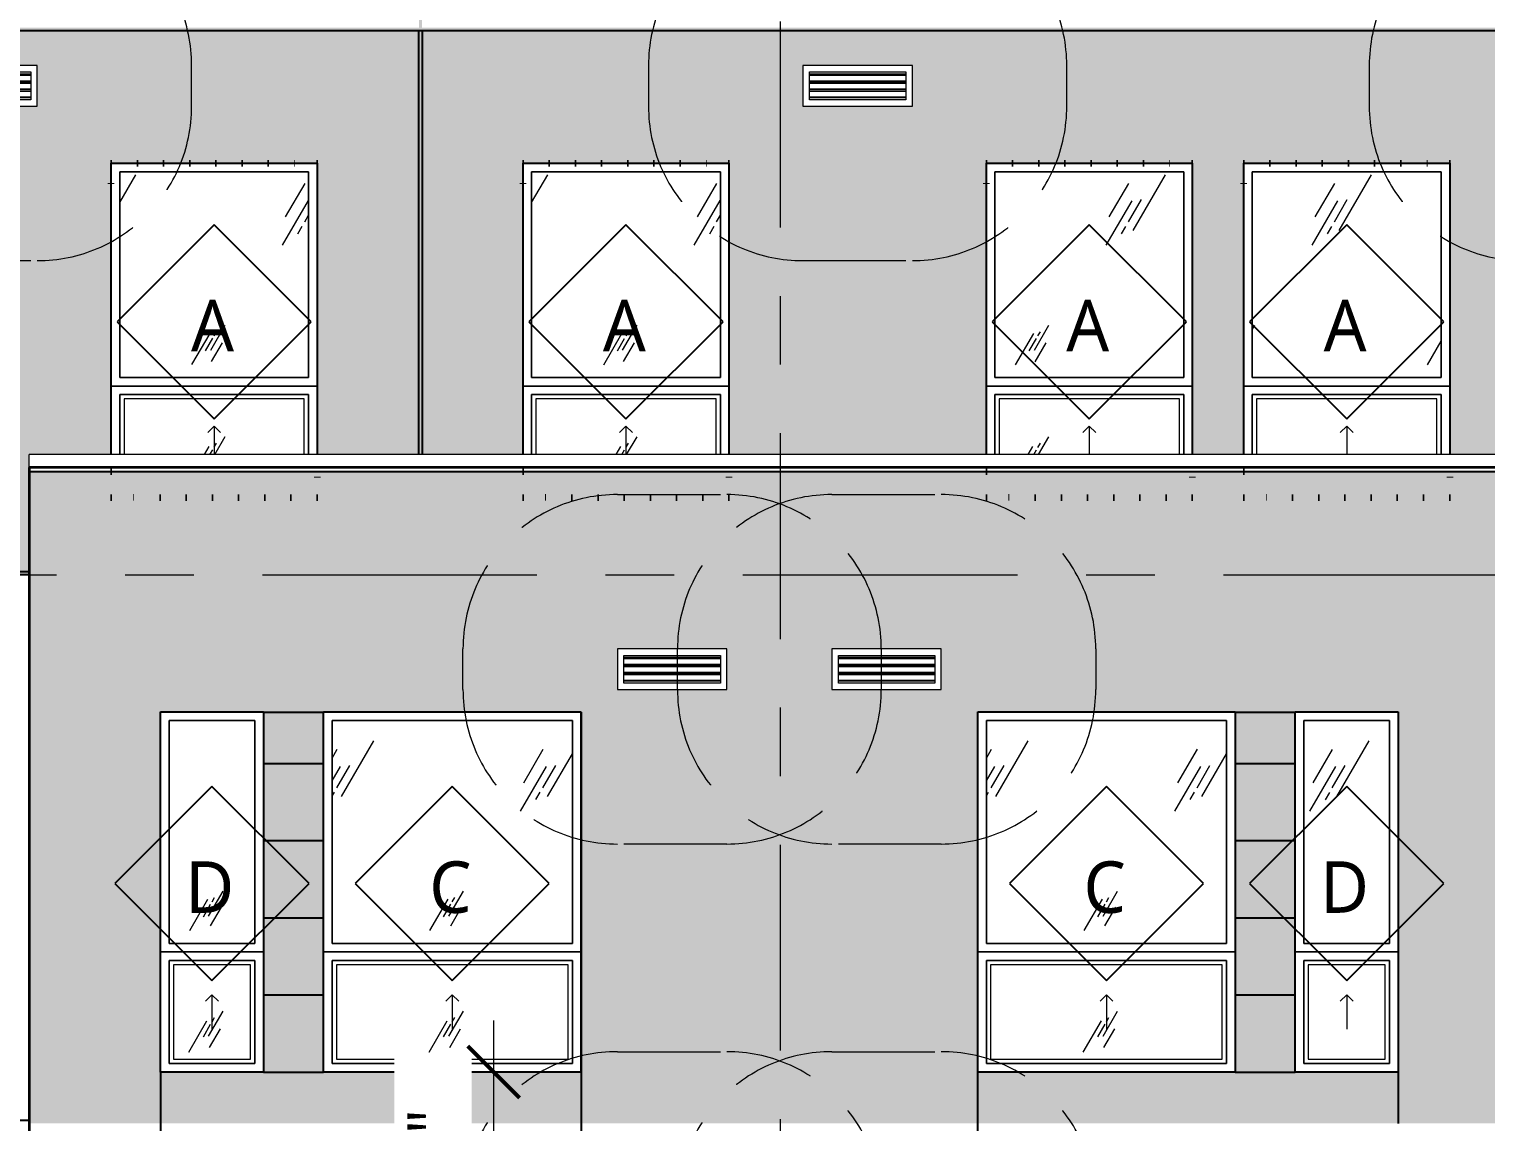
# Model space of a CAD drawing. Header units: inches. Extents: x 6 to 15224, y -733 to 6300.
# Drawn here: x 2384 to 2723.6, y 5221.4 to 5476.3 of the extents above; entities that cross this region are included whole.
import ezdxf

# ---------------------------------------------------------------- set-up
doc = ezdxf.new("R2010")
doc.units = ezdxf.units.IN
doc.header["$MEASUREMENT"] = 0
for name, pattern in [('Center 1_2_', [112, 64, -16, 16, -16]), ('Center 3_8_', [96, 48, -16, 16, -16]), ('Dots Space 1_16_', [6, 0, -6]), ('Hidden 3_16_', [36, 24, -12])]:
    doc.linetypes.add(name, pattern=pattern)
for name, color, linetype, lineweight in [('A-ANNO-DIMS', 211, 'Continuous', 13), ('A-ANNO-DIMS-128', 211, 'Continuous', 13), ('A-DETL', 90, 'Continuous', 13), ('A-FLOR-LEVL', 51, 'Continuous', 13), ('A-GENM', 13, 'Continuous', 18), ('A-GLAZ', 151, 'Continuous', 25), ('A-GLAZ-IDEN', 152, 'Continuous', 25), ('A-GLAZ-SILL', 1, 'Continuous', 18), ('A-WALL', 113, 'Continuous', 25), ('A-WALL-PATT', 111, 'Continuous', 25), ('M-EQPM', 50, 'Continuous', 18), ('M-EQPM-HDLN', 50, 'Hidden 3_16_', 13), ('S-GRID', 1, 'Continuous', 13)]:
    doc.layers.add(name, color=color, linetype=linetype, lineweight=lineweight)
doc.styles.add('Open Sans_5', font='OpenSans-Regular.ttf', dxfattribs={"height": 12})
doc.styles.add('Open Sans_8', font='OpenSans-Regular.ttf', dxfattribs={"width": 0.88, "height": 12})
doc.dimstyles.new('Linear_-_3_32__CL_1', dxfattribs={"dimscale": 12, "dimtxt": 12.89496, "dimasz": 1, "dimexe": 1, "dimexo": 0.666667, "dimgap": 0.333333, "dimtad": 1, "dimdec": 8, "dimrnd": 0.003906, "dimzin": 3, "dimdsep": 46, "dimlunit": 4, "dimtxsty": 'Open Sans_8', "dimblk1": 'OBLIQUE', "dimblk2": 'OBLIQUE', "dimsah": 1, "dimcen": 0.09, "dimdle": 1, "dimadec": 3, "dimazin": 2, "dimtfac": 1, "dimtdec": 4, "dimtix": 1, "dimtmove": 0, "dimatfit": 3, "dimfxl": 1, "dimtvp": 1, "dimtfill": 1, "dimfrac": 2, "dimtolj": 1, "dimtzin": 0, "dimarcsym": 2})
pattern_1 = [(0, (3669.6447, 0), (5.12, 1.28), [0.16896, -3.671, 0.16896, -3.671, -20.48]), (0, (3669.6447, 0), (5.12, 1.28), [-7.68, 0.16896, -7.511, 0.16896, -3.671, -8.96]), (0, (3669.6447, 0), (5.12, 1.28), [-19.2, 0.16896, -2.391, 0.16896, -6.231]), (120, (3671.5647, 0.64), (-3.66851252, 3.79405007), [0.16896, -3.671, 0.16896, -3.671, -20.48]), (120, (3671.5647, 0.64), (-3.66851252, 3.79405007), [-7.68, 0.16896, -7.511, 0.16896, -3.671, -8.96]), (120, (3671.5647, 0.64), (-3.66851252, 3.79405007), [-19.2, 0.16896, -2.391, 0.16896, -6.231]), (240, (3672.2047, 3.2), (-1.45148748, -5.07405007), [0.16896, -3.671, 0.16896, -3.671, -20.48]), (240, (3672.2047, 3.2), (-1.45148748, -5.07405007), [-7.68, 0.16896, -7.511, 0.16896, -3.671, -8.96]), (240, (3672.2047, 3.2), (-1.45148748, -5.07405007), [-19.2, 0.16896, -2.391, 0.16896, -6.231])]

# ---------------------------------------------------------------- blocks, each defined once
blk = doc.blocks.new('1-2 WD Adaptive - 4-0_x6_-6_-V2-WEST ELEVATION')
at = {"layer": 'A-GLAZ', "lineweight": 13}
h = blk.add_hatch(dxfattribs=at)
h.set_pattern_fill('FP_27', color=256, style=0, pattern_type=2)
h.set_pattern_definition([(59.808, (-2836.503, 5432.806), (144.0017, 239.99866), [9, -754.581]), (59.808, (-2837.237, 5426.193), (144.0017, 239.99866), [12, -751.581]), (59.808, (-2832.052, 5431.623), (144.0017, 239.99866), [6, -757.581]), (59.808, (-2833.641, 5428.844), (144.0017, 239.99866), [2, -761.581]), (59.808, (-2830.946, 5429.598), (144.0017, 239.99866), [15, -748.581]), (59.808, (-2805.528, 5399.404), (144.0017, 239.99866), [5.063, -758.519]), (59.808, (-2805.969, 5401.668), (144.0017, 239.99866), [6.75, -756.831]), (59.808, (-2807.178, 5401.525), (144.0017, 239.99866), [3.375, -760.206]), (59.808, (-2805.147, 5405.029), (144.0017, 239.99866), [1.125, -762.456]), (59.808, (-2810.361, 5398.297), (144.0017, 239.99866), [8.437, -755.144])])
h.paths.add_polyline_path([(-2866, 5395), (-2822, 5395), (-2822, 5443), (-2866, 5443), (-2866, 5404.19)])
at = {"layer": 'A-GLAZ-SILL', "lineweight": 13}
h = blk.add_hatch(dxfattribs=at)
h.set_pattern_fill('FP_26', color=256, style=0, pattern_type=2)
h.set_pattern_definition([(59.808, (-2836.503, 5406.806), (144.0017, 239.99866), [9, -754.581]), (59.808, (-2837.237, 5400.193), (144.0017, 239.99866), [12, -751.581]), (59.808, (-2832.052, 5405.623), (144.0017, 239.99866), [6, -757.581]), (59.808, (-2833.641, 5402.844), (144.0017, 239.99866), [2, -761.581]), (59.808, (-2830.946, 5403.598), (144.0017, 239.99866), [15, -748.581]), (59.808, (-2805.528, 5373.404), (144.0017, 239.99866), [5.063, -758.519]), (59.808, (-2805.969, 5375.668), (144.0017, 239.99866), [6.75, -756.831]), (59.808, (-2807.178, 5375.525), (144.0017, 239.99866), [3.375, -760.206]), (59.808, (-2805.147, 5379.029), (144.0017, 239.99866), [1.125, -762.456]), (59.808, (-2810.361, 5372.297), (144.0017, 239.99866), [8.438, -755.144])])
h.paths.add_polyline_path([(-2852, 5377), (-2823, 5377), (-2823, 5390), (-2865, 5390), (-2865, 5377), (-2857.63, 5377)])
at = {"layer": 'A-GLAZ', "lineweight": 13}
for p, q in [((-2868, 5445), (-2820, 5445)), ((-2868, 5377), (-2868, 5445)), ((-2820, 5445), (-2820, 5377)), ((-2822, 5443), (-2866, 5443)), ((-2866, 5443), (-2866, 5395)), ((-2822, 5395), (-2822, 5443)), ((-2868, 5393), (-2820, 5393)), ((-2820, 5393), (-2868, 5393)), ((-2866, 5395), (-2822, 5395)), ((-2822, 5391), (-2866, 5391)), ((-2866, 5391), (-2866, 5377)), ((-2822, 5377), (-2822, 5391))]:
    blk.add_line(p, q, dxfattribs=at)
at = {"layer": 'A-GLAZ', "linetype": 'Hidden 3_16_', "lineweight": 13}
for q in [(-2845.5, 5382.17), (-2842.5, 5382.17), (-2844, 5377)]:
    blk.add_line((-2844, 5383.67), q, dxfattribs=at)
at = {"layer": 'A-GLAZ-SILL'}
for p, q in [((-2866, 5443), (-2822, 5443)), ((-2866, 5395), (-2866, 5443)), ((-2822, 5443), (-2866, 5443)), ((-2866, 5443), (-2866, 5395)), ((-2822, 5443), (-2822, 5395)), ((-2822, 5395), (-2822, 5443)), ((-2822, 5395), (-2866, 5395)), ((-2866, 5395), (-2822, 5395)), ((-2866, 5391), (-2822, 5391)), ((-2866, 5377), (-2866, 5391)), ((-2822, 5391), (-2866, 5391)), ((-2866, 5391), (-2866, 5377)), ((-2823, 5390), (-2865, 5390)), ((-2865, 5390), (-2865, 5377)), ((-2823, 5377), (-2823, 5390)), ((-2822, 5391), (-2822, 5377)), ((-2822, 5377), (-2822, 5391))]:
    blk.add_line(p, q, dxfattribs=at)
blk = doc.blocks.new('1-2 WD Adaptive - 2_-0_x7_-0_-19880502-WEST ELEVATION')
at = {"layer": 'A-GLAZ', "lineweight": 13}
h = blk.add_hatch(dxfattribs=at)
h.set_pattern_fill('FP_29', color=256, style=0, pattern_type=2)
h.set_pattern_definition([(59.808, (-2837.003, 5300.806), (144.0017, 239.99866), [9, -754.581]), (59.808, (-2837.737, 5294.193), (144.0017, 239.99866), [12, -751.581]), (59.808, (-2832.552, 5299.623), (144.0017, 239.99866), [6, -757.581]), (59.808, (-2834.141, 5296.844), (144.0017, 239.99866), [2, -761.581]), (59.808, (-2831.446, 5297.598), (144.0017, 239.99866), [15, -748.581]), (59.808, (-2806.028, 5267.404), (144.0017, 239.99866), [5.062, -758.519]), (59.808, (-2806.469, 5269.668), (144.0017, 239.99866), [6.75, -756.831]), (59.808, (-2807.678, 5269.525), (144.0017, 239.99866), [3.375, -760.206]), (59.808, (-2805.647, 5273.029), (144.0017, 239.99866), [1.125, -762.456]), (59.808, (-2810.861, 5266.297), (144.0017, 239.99866), [8.437, -755.144])])
h.paths.add_polyline_path([(-2838.44, 5263), (-2834.5, 5263), (-2834.5, 5315), (-2854.5, 5315), (-2854.5, 5263)])
at = {"layer": 'A-GLAZ-SILL', "lineweight": 13}
h = blk.add_hatch(dxfattribs=at)
h.set_pattern_fill('FP_28', color=256, style=0, pattern_type=2)
h.set_pattern_definition([(59.808, (-2837.003, 5272.806), (144.0017, 239.99866), [9, -754.581]), (59.808, (-2837.737, 5266.193), (144.0017, 239.99866), [12, -751.581]), (59.808, (-2832.552, 5271.623), (144.0017, 239.99866), [6, -757.581]), (59.808, (-2834.141, 5268.844), (144.0017, 239.99866), [2, -761.581]), (59.808, (-2831.446, 5269.598), (144.0017, 239.99866), [15, -748.581]), (59.808, (-2806.028, 5239.404), (144.0017, 239.99866), [5.063, -758.519]), (59.808, (-2806.469, 5241.668), (144.0017, 239.99866), [6.75, -756.831]), (59.808, (-2807.678, 5241.525), (144.0017, 239.99866), [3.375, -760.206]), (59.808, (-2805.647, 5245.029), (144.0017, 239.99866), [1.125, -762.456]), (59.808, (-2810.861, 5238.297), (144.0017, 239.99866), [8.438, -755.144])])
h.paths.add_polyline_path([(-2835.5, 5236), (-2835.5, 5258), (-2853.5, 5258), (-2853.5, 5236)])
at = {"layer": 'A-GLAZ', "lineweight": 13}
for p, q in [((-2856.5, 5317), (-2832.5, 5317)), ((-2856.5, 5233), (-2856.5, 5317)), ((-2834.5, 5315), (-2854.5, 5315)), ((-2854.5, 5315), (-2854.5, 5263)), ((-2834.5, 5263), (-2834.5, 5315)), ((-2832.5, 5317), (-2832.5, 5233)), ((-2856.5, 5261), (-2832.5, 5261)), ((-2832.5, 5261), (-2856.5, 5261)), ((-2854.5, 5263), (-2834.5, 5263)), ((-2834.5, 5259), (-2854.5, 5259)), ((-2854.5, 5259), (-2854.5, 5235)), ((-2834.5, 5235), (-2834.5, 5259)), ((-2832.5, 5233), (-2856.5, 5233)), ((-2854.5, 5235), (-2834.5, 5235))]:
    blk.add_line(p, q, dxfattribs=at)
at = {"layer": 'A-GLAZ', "linetype": 'Hidden 3_16_', "lineweight": 13}
for q in [(-2846, 5249.5), (-2843, 5249.5), (-2844.5, 5243)]:
    blk.add_line((-2844.5, 5251), q, dxfattribs=at)
at = {"layer": 'A-GLAZ-SILL'}
for p, q in [((-2854.5, 5315), (-2834.5, 5315)), ((-2854.5, 5263), (-2854.5, 5315)), ((-2834.5, 5315), (-2854.5, 5315)), ((-2854.5, 5315), (-2854.5, 5263)), ((-2834.5, 5315), (-2834.5, 5263)), ((-2834.5, 5263), (-2834.5, 5315)), ((-2834.5, 5263), (-2854.5, 5263)), ((-2854.5, 5263), (-2834.5, 5263)), ((-2854.5, 5259), (-2834.5, 5259)), ((-2854.5, 5235), (-2854.5, 5259)), ((-2834.5, 5259), (-2854.5, 5259)), ((-2854.5, 5259), (-2854.5, 5235)), ((-2835.5, 5258), (-2853.5, 5258)), ((-2853.5, 5258), (-2853.5, 5236)), ((-2835.5, 5236), (-2835.5, 5258)), ((-2834.5, 5259), (-2834.5, 5235)), ((-2834.5, 5235), (-2834.5, 5259)), ((-2834.5, 5235), (-2854.5, 5235)), ((-2854.5, 5235), (-2834.5, 5235)), ((-2853.5, 5236), (-2835.5, 5236))]:
    blk.add_line(p, q, dxfattribs=at)
blk = doc.blocks.new('1-2 WD Adaptive - 5_-0_x7_-0_-V3-WEST ELEVATION')
at = {"layer": 'A-GLAZ', "lineweight": 13}
h = blk.add_hatch(dxfattribs=at)
h.set_pattern_fill('FP_33', color=256, style=0, pattern_type=2)
h.set_pattern_definition([(59.808, (-2628.503, 5300.806), (144.0017, 239.99866), [9, -754.581]), (59.808, (-2629.237, 5294.193), (144.0017, 239.99866), [12, -751.581]), (59.808, (-2624.052, 5299.623), (144.0017, 239.99866), [6, -757.581]), (59.808, (-2625.641, 5296.844), (144.0017, 239.99866), [2, -761.581]), (59.808, (-2622.946, 5297.598), (144.0017, 239.99866), [15, -748.581]), (59.808, (-2597.528, 5267.404), (144.0017, 239.99866), [5.062, -758.519]), (59.808, (-2597.969, 5269.668), (144.0017, 239.99866), [6.75, -756.831]), (59.808, (-2599.178, 5269.525), (144.0017, 239.99866), [3.375, -760.206]), (59.808, (-2597.147, 5273.029), (144.0017, 239.99866), [1.125, -762.456]), (59.808, (-2602.361, 5266.297), (144.0017, 239.99866), [8.437, -755.144])])
h.paths.add_polyline_path([(-2664, 5263), (-2608, 5263), (-2608, 5315), (-2664, 5315), (-2664, 5266.34)])
at = {"layer": 'A-GLAZ-SILL', "lineweight": 13}
h = blk.add_hatch(dxfattribs=at)
h.set_pattern_fill('FP_32', color=256, style=0, pattern_type=2)
h.set_pattern_definition([(59.808, (-2628.503, 5272.806), (144.0017, 239.99866), [9, -754.581]), (59.808, (-2629.237, 5266.193), (144.0017, 239.99866), [12, -751.581]), (59.808, (-2624.052, 5271.623), (144.0017, 239.99866), [6, -757.581]), (59.808, (-2625.641, 5268.844), (144.0017, 239.99866), [2, -761.581]), (59.808, (-2622.946, 5269.598), (144.0017, 239.99866), [15, -748.581]), (59.808, (-2597.528, 5239.404), (144.0017, 239.99866), [5.063, -758.519]), (59.808, (-2597.969, 5241.668), (144.0017, 239.99866), [6.75, -756.831]), (59.808, (-2599.178, 5241.525), (144.0017, 239.99866), [3.375, -760.206]), (59.808, (-2597.147, 5245.029), (144.0017, 239.99866), [1.125, -762.456]), (59.808, (-2602.361, 5238.297), (144.0017, 239.99866), [8.438, -755.144])])
h.paths.add_polyline_path([(-2641, 5236), (-2609, 5236), (-2609, 5258), (-2663, 5258), (-2663, 5236), (-2656.71, 5236)])
at = {"layer": 'A-GLAZ', "lineweight": 13}
for p, q in [((-2666, 5317), (-2606, 5317)), ((-2666, 5233), (-2666, 5317)), ((-2608, 5315), (-2664, 5315)), ((-2664, 5315), (-2664, 5263)), ((-2608, 5263), (-2608, 5315)), ((-2606, 5317), (-2606, 5233)), ((-2666, 5261), (-2606, 5261)), ((-2606, 5261), (-2666, 5261)), ((-2664, 5263), (-2608, 5263)), ((-2608, 5259), (-2664, 5259)), ((-2664, 5259), (-2664, 5235)), ((-2608, 5235), (-2608, 5259)), ((-2606, 5233), (-2666, 5233)), ((-2664, 5235), (-2608, 5235))]:
    blk.add_line(p, q, dxfattribs=at)
at = {"layer": 'A-GLAZ', "linetype": 'Hidden 3_16_', "lineweight": 13}
for q in [(-2637.5, 5249.5), (-2634.5, 5249.5), (-2636, 5243)]:
    blk.add_line((-2636, 5251), q, dxfattribs=at)
at = {"layer": 'A-GLAZ-SILL'}
for p, q in [((-2664, 5315), (-2608, 5315)), ((-2664, 5263), (-2664, 5315)), ((-2608, 5315), (-2664, 5315)), ((-2664, 5315), (-2664, 5263)), ((-2608, 5315), (-2608, 5263)), ((-2608, 5263), (-2608, 5315)), ((-2608, 5263), (-2664, 5263)), ((-2664, 5263), (-2608, 5263)), ((-2664, 5259), (-2608, 5259)), ((-2664, 5235), (-2664, 5259)), ((-2608, 5259), (-2664, 5259)), ((-2664, 5259), (-2664, 5235)), ((-2609, 5258), (-2663, 5258)), ((-2663, 5258), (-2663, 5236)), ((-2609, 5236), (-2609, 5258)), ((-2608, 5259), (-2608, 5235)), ((-2608, 5235), (-2608, 5259)), ((-2608, 5235), (-2664, 5235)), ((-2664, 5235), (-2608, 5235)), ((-2663, 5236), (-2609, 5236))]:
    blk.add_line(p, q, dxfattribs=at)
blk = doc.blocks.new('1-2 WD Adaptive - 5_-0_x7_-0_-V46-WEST ELEVATION')
at = {"layer": 'A-GLAZ', "lineweight": 13}
h = blk.add_hatch(dxfattribs=at)
h.set_pattern_fill('FP_119', color=256, style=0, pattern_type=2)
h.set_pattern_definition([(59.808, (-2781.003, 5300.806), (144.0017, 239.99866), [9, -754.581]), (59.808, (-2781.737, 5294.193), (144.0017, 239.99866), [12, -751.581]), (59.808, (-2776.552, 5299.623), (144.0017, 239.99866), [6, -757.581]), (59.808, (-2778.141, 5296.844), (144.0017, 239.99866), [2, -761.581]), (59.808, (-2775.446, 5297.598), (144.0017, 239.99866), [15, -748.581]), (59.808, (-2750.028, 5267.404), (144.0017, 239.99866), [5.062, -758.519]), (59.808, (-2750.469, 5269.668), (144.0017, 239.99866), [6.75, -756.831]), (59.808, (-2751.678, 5269.525), (144.0017, 239.99866), [3.375, -760.206]), (59.808, (-2749.647, 5273.029), (144.0017, 239.99866), [1.125, -762.456]), (59.808, (-2754.861, 5266.297), (144.0017, 239.99866), [8.437, -755.144])])
h.paths.add_polyline_path([(-2816.5, 5263), (-2760.5, 5263), (-2760.5, 5315), (-2816.5, 5315), (-2816.5, 5266.34)])
at = {"layer": 'A-GLAZ-SILL', "lineweight": 13}
h = blk.add_hatch(dxfattribs=at)
h.set_pattern_fill('FP_118', color=256, style=0, pattern_type=2)
h.set_pattern_definition([(59.808, (-2781.003, 5272.806), (144.0017, 239.99866), [9, -754.581]), (59.808, (-2781.737, 5266.193), (144.0017, 239.99866), [12, -751.581]), (59.808, (-2776.552, 5271.623), (144.0017, 239.99866), [6, -757.581]), (59.808, (-2778.141, 5268.844), (144.0017, 239.99866), [2, -761.581]), (59.808, (-2775.446, 5269.598), (144.0017, 239.99866), [15, -748.581]), (59.808, (-2750.028, 5239.404), (144.0017, 239.99866), [5.063, -758.519]), (59.808, (-2750.469, 5241.668), (144.0017, 239.99866), [6.75, -756.831]), (59.808, (-2751.678, 5241.525), (144.0017, 239.99866), [3.375, -760.206]), (59.808, (-2749.647, 5245.029), (144.0017, 239.99866), [1.125, -762.456]), (59.808, (-2754.861, 5238.297), (144.0017, 239.99866), [8.438, -755.144])])
h.paths.add_polyline_path([(-2761.5, 5236), (-2761.5, 5258), (-2815.5, 5258), (-2815.5, 5236), (-2783.5, 5236)])
at = {"layer": 'A-GLAZ', "lineweight": 13}
for p, q in [((-2818.5, 5317), (-2758.5, 5317)), ((-2818.5, 5233), (-2818.5, 5317)), ((-2760.5, 5315), (-2816.5, 5315)), ((-2816.5, 5315), (-2816.5, 5263)), ((-2760.5, 5263), (-2760.5, 5315)), ((-2758.5, 5317), (-2758.5, 5316.94)), ((-2758.5, 5317), (-2758.5, 5233)), ((-2818.5, 5261), (-2758.5, 5261)), ((-2758.5, 5261), (-2818.5, 5261)), ((-2816.5, 5263), (-2760.5, 5263)), ((-2760.5, 5259), (-2816.5, 5259)), ((-2816.5, 5259), (-2816.5, 5235)), ((-2760.5, 5235), (-2760.5, 5259)), ((-2758.5, 5233), (-2818.5, 5233)), ((-2816.5, 5235), (-2760.5, 5235))]:
    blk.add_line(p, q, dxfattribs=at)
at = {"layer": 'A-GLAZ', "linetype": 'Hidden 3_16_', "lineweight": 13}
for q in [(-2790, 5249.5), (-2787, 5249.5), (-2788.5, 5243)]:
    blk.add_line((-2788.5, 5251), q, dxfattribs=at)
at = {"layer": 'A-GLAZ-SILL'}
for p, q in [((-2816.5, 5315), (-2760.5, 5315)), ((-2816.5, 5263), (-2816.5, 5315)), ((-2760.5, 5315), (-2816.5, 5315)), ((-2816.5, 5315), (-2816.5, 5263)), ((-2760.5, 5315), (-2760.5, 5263)), ((-2760.5, 5263), (-2760.5, 5315)), ((-2760.5, 5263), (-2816.5, 5263)), ((-2816.5, 5263), (-2760.5, 5263)), ((-2816.5, 5259), (-2760.5, 5259)), ((-2816.5, 5235), (-2816.5, 5259)), ((-2760.5, 5259), (-2816.5, 5259)), ((-2816.5, 5259), (-2816.5, 5235)), ((-2761.5, 5258), (-2815.5, 5258)), ((-2815.5, 5258), (-2815.5, 5236)), ((-2761.5, 5236), (-2761.5, 5258)), ((-2760.5, 5259), (-2760.5, 5235)), ((-2760.5, 5235), (-2760.5, 5259)), ((-2760.5, 5235), (-2816.5, 5235)), ((-2816.5, 5235), (-2760.5, 5235)), ((-2815.5, 5236), (-2761.5, 5236))]:
    blk.add_line(p, q, dxfattribs=at)
blk = doc.blocks.new('ME Louvers w Trim-AM - 24_ x 8_-17810055-WEST ELEVATION')
at = {"layer": 'A-GENM', "lineweight": 13}
for p, q in [((-2088.5, 5465.75), (-2111, 5465.75)), ((-2111, 5465.48), (-2088.5, 5465.48)), ((-2088.5, 5464.1), (-2111, 5464.1)), ((-2088.5, 5463.95), (-2111, 5463.95)), ((-2088.5, 5463.9), (-2111, 5463.9)), ((-2111, 5463.63), (-2088.5, 5463.63)), ((-2088.5, 5462.25), (-2111, 5462.25)), ((-2088.5, 5462.1), (-2111, 5462.1)), ((-2088.5, 5462.05), (-2111, 5462.05)), ((-2111, 5461.78), (-2088.5, 5461.78)), ((-2088.5, 5460.4), (-2111, 5460.4)), ((-2088.5, 5460.25), (-2111, 5460.25))]:
    blk.add_line(p, q, dxfattribs=at)
at = {"layer": 'M-EQPM'}
for p, q in [((-2112.5, 5467.75), (-2112.5, 5458.25)), ((-2087, 5467.75), (-2112.5, 5467.75)), ((-2087, 5458.25), (-2087, 5467.75)), ((-2111, 5466.25), (-2088.5, 5466.25)), ((-2111, 5459.75), (-2111, 5466.25)), ((-2088.5, 5466.25), (-2088.5, 5459.75)), ((-2112.5, 5458.25), (-2087, 5458.25)), ((-2088.5, 5459.75), (-2111, 5459.75))]:
    blk.add_line(p, q, dxfattribs=at)
at = {"layer": 'M-EQPM-HDLN'}
for p, q in [((-2087, 5503.75), (-2112.5, 5503.75)), ((-2148.5, 5467.75), (-2148.5, 5458.25)), ((-2051, 5458.25), (-2051, 5467.75)), ((-2112.5, 5422.25), (-2087, 5422.25))]:
    blk.add_line(p, q, dxfattribs=at)
for centre, start, end in [((-2112.5, 5467.75), 90, 180), ((-2087, 5467.75), 0, 90), ((-2112.5, 5458.25), 180, 270), ((-2087, 5458.25), 270, 0)]:
    blk.add_arc(centre, 36, start, end, dxfattribs=at)
blk = doc.blocks.new('ME Louvers w Trim-AM - 24_ x 8_-19880462-WEST ELEVATION')
at = {"layer": 'A-GENM', "lineweight": 13}
for p, q in [((-1331.81, 5329.75), (-1354.31, 5329.75)), ((-1354.31, 5329.48), (-1331.81, 5329.48)), ((-1331.81, 5328.1), (-1354.31, 5328.1)), ((-1331.81, 5327.95), (-1354.31, 5327.95)), ((-1331.81, 5327.9), (-1354.31, 5327.9)), ((-1354.31, 5327.63), (-1331.81, 5327.63)), ((-1331.81, 5326.25), (-1354.31, 5326.25)), ((-1331.81, 5326.1), (-1354.31, 5326.1)), ((-1331.81, 5326.05), (-1354.31, 5326.05)), ((-1354.31, 5325.78), (-1331.81, 5325.78)), ((-1331.81, 5324.4), (-1354.31, 5324.4)), ((-1331.81, 5324.25), (-1354.31, 5324.25))]:
    blk.add_line(p, q, dxfattribs=at)
at = {"layer": 'M-EQPM'}
for p, q in [((-1330.31, 5331.75), (-1355.81, 5331.75)), ((-1355.81, 5331.75), (-1355.81, 5322.25)), ((-1330.31, 5322.25), (-1330.31, 5331.75)), ((-1354.31, 5323.75), (-1354.31, 5330.25)), ((-1354.31, 5330.25), (-1331.81, 5330.25)), ((-1331.81, 5330.25), (-1331.81, 5323.75)), ((-1355.81, 5322.25), (-1330.31, 5322.25)), ((-1331.81, 5323.75), (-1354.31, 5323.75))]:
    blk.add_line(p, q, dxfattribs=at)
at = {"layer": 'M-EQPM-HDLN'}
for p, q in [((-1355.81, 5367.75), (-1330.31, 5367.75)), ((-1391.81, 5322.25), (-1391.81, 5331.75)), ((-1294.31, 5331.75), (-1294.31, 5322.25)), ((-1330.31, 5286.25), (-1355.81, 5286.25))]:
    blk.add_line(p, q, dxfattribs=at)
for centre, start, end in [((-1355.81, 5331.75), 90, 180), ((-1330.31, 5331.75), 360, 90), ((-1355.81, 5322.25), 180, 270), ((-1330.31, 5322.25), 270, 360)]:
    blk.add_arc(centre, 36, start, end, dxfattribs=at)
blk = doc.blocks.new('ME Louvers w Trim-AM - 24_ x 8_-V65-WEST ELEVATION')
at = {"layer": 'A-GENM', "lineweight": 13}
for p, q in [((-2676, 5199.75), (-2698.5, 5199.75)), ((-2698.5, 5199.48), (-2676, 5199.48)), ((-2676, 5198.1), (-2698.5, 5198.1)), ((-2676, 5197.95), (-2698.5, 5197.95)), ((-2676, 5197.9), (-2698.5, 5197.9)), ((-2698.5, 5197.63), (-2676, 5197.63)), ((-2676, 5196.25), (-2698.5, 5196.25)), ((-2676, 5196.1), (-2698.5, 5196.1)), ((-2676, 5196.05), (-2698.5, 5196.05)), ((-2698.5, 5195.78), (-2676, 5195.78)), ((-2676, 5194.4), (-2698.5, 5194.4)), ((-2676, 5194.25), (-2698.5, 5194.25))]:
    blk.add_line(p, q, dxfattribs=at)
at = {"layer": 'M-EQPM'}
for p, q in [((-2674.5, 5201.75), (-2700, 5201.75)), ((-2700, 5201.75), (-2700, 5192.25)), ((-2698.5, 5193.75), (-2698.5, 5200.25)), ((-2698.5, 5200.25), (-2676, 5200.25)), ((-2676, 5200.25), (-2676, 5193.75)), ((-2674.5, 5192.25), (-2674.5, 5201.75)), ((-2700, 5192.25), (-2674.5, 5192.25)), ((-2676, 5193.75), (-2698.5, 5193.75))]:
    blk.add_line(p, q, dxfattribs=at)
at = {"layer": 'M-EQPM-HDLN'}
for p, q in [((-2700, 5237.75), (-2674.5, 5237.75)), ((-2736, 5192.25), (-2736, 5201.75)), ((-2638.5, 5201.75), (-2638.5, 5192.25)), ((-2674.5, 5156.25), (-2700, 5156.25))]:
    blk.add_line(p, q, dxfattribs=at)
for centre, start, end in [((-2700, 5201.75), 90, 180), ((-2674.5, 5201.75), 0, 90), ((-2700, 5192.25), 180, 270), ((-2674.5, 5192.25), 270, 0)]:
    blk.add_arc(centre, 36, start, end, dxfattribs=at)
blk = doc.blocks.new('TAG Window-AM - Standard-51685-WEST ELEVATION')
at = {"layer": 'A-GLAZ-IDEN'}
for p, q in [((-3095.5, 5558.5), (-3118.13, 5535.88)), ((-3072.87, 5535.88), (-3095.5, 5558.5)), ((-3118.13, 5535.88), (-3095.5, 5513.25)), ((-3095.5, 5513.25), (-3072.87, 5535.88))]:
    blk.add_line(p, q, dxfattribs=at)
blk = doc.blocks.new('DIMBLOCK28-WEST ELEVATION')
at = {"layer": 'A-ANNO-DIMS-128'}
for p, q in [((2492.34, 5169), (2492.34, 5245)), ((2492.34, 5233), (2491.85, 5233)), ((2492.34, 5233), (2504.34, 5233)), ((2492.34, 5181), (2491.85, 5181)), ((2492.34, 5181), (2504.34, 5181))]:
    blk.add_line(p, q, dxfattribs=at)
at = {"layer": 'A-ANNO-DIMS-128', "lineweight": 50}
for p, q in [((2492.34, 5233), (2486.34, 5239)), ((2492.34, 5233), (2498.34, 5227)), ((2492.34, 5181), (2486.34, 5187)), ((2492.34, 5181), (2498.34, 5175))]:
    blk.add_line(p, q, dxfattribs=at)
at = {"layer": 'A-ANNO-DIMS-128', "color": 0, "insert": (2472.19, 5188.23), "char_height": 12, "width": 45.0403, "attachment_point": 1, "rotation": 90, "line_spacing_factor": 1.151336, "style": 'Open Sans_8', "bg_fill": 3, "box_fill_scale": 1.25, "bg_fill_color": 256, "bg_fill_true_color": 13158600, "bg_fill_transparency": 0}
blk.add_mtext('4\' - 4"', dxfattribs=at)
blk = doc.blocks.new('_Oblique')
at = {"color": 0, "linetype": 'ByBlock', "lineweight": -2}
blk.add_line((-0.5, -0.5), (0.5, 0.5), dxfattribs=at)

msp = doc.modelspace()

# ---------------------------------------------------------------- hatches: boundary and pattern name
at = {"layer": 'A-WALL-PATT', "lineweight": 13}
h = msp.add_hatch(dxfattribs=at)
h.set_pattern_fill('FP_17', color=256, style=0, pattern_type=2)
h.set_pattern_definition(pattern_1)
h.paths.add_polyline_path([(1733.17166239, 5475.875), (3543.26541239, 5475.875), (3543.26541239, 5603.75), (3542.51541239, 5603.75), (3542.51541239, 5476.625), (3351.85916239, 5476.625), (3351.85916239, 5603.75), (3351.10916239, 5603.75), (3351.10916239, 5476.625), (2475.64041239, 5476.62575703), (2475.64041239, 5603.75), (2474.89041239, 5603.75), (2474.89041239, 5476.625), (1731.85916239, 5476.625), (1731.85916239, 5475.875), (1733.06088395, 5475.875)])
h = msp.add_hatch(dxfattribs=at)
h.set_pattern_fill('FP_13', color=256, style=0, pattern_type=2)
h.set_pattern_definition([(0, (3669.645, 0), (40.96, 10.24), [1.69, -29.03, 1.69, -29.03, -163.84]), (0, (3669.645, 0), (40.96, 10.24), [-61.44, 1.69, -59.75, 1.69, -29.03, -71.68]), (0, (3669.645, 0), (40.96, 10.24), [-153.6, 1.69, -18.79, 1.69, -49.51]), (120, (3685.005, 5.12), (-29.3481, 30.3524), [1.69, -29.03, 1.69, -29.03, -163.84]), (120, (3685.005, 5.12), (-29.3481, 30.3524), [-61.44, 1.69, -59.75, 1.69, -29.03, -71.68]), (120, (3685.005, 5.12), (-29.3481, 30.3524), [-153.6, 1.69, -18.79, 1.69, -49.51]), (240, (3690.125, 25.6), (-11.6119, -40.5924), [1.69, -29.03, 1.69, -29.03, -163.84]), (240, (3690.125, 25.6), (-11.6119, -40.5924), [-61.44, 1.69, -59.75, 1.69, -29.03, -71.68]), (240, (3690.125, 25.6), (-11.6119, -40.5924), [-153.6, 1.69, -18.79, 1.69, -49.51])])
h.paths.add_polyline_path([(1730.85916239, 5349.75), (2384.04666239, 5349.75), (2384.04666239, 5377), (2403.17166239, 5377), (2403.17166239, 5445), (2451.17166239, 5445), (2451.17166239, 5377), (2474.89041239, 5377), (2474.89041239, 5475.875), (1730.85916239, 5475.875), (1730.85916239, 5352.49977351)])
h.paths.add_polyline_path([(2139.67166239, 5367), (2091.67166239, 5367), (2091.67166239, 5445), (2139.67166239, 5445), (2139.67166239, 5369.73127351)])
h.paths.add_polyline_path([(2274.35916239, 5367), (2235.17166239, 5367), (2235.17166239, 5445), (2283.17166239, 5445), (2283.17166239, 5367), (2279.59895793, 5367)])
h.paths.add_polyline_path([(1851.67166239, 5367), (1803.67166239, 5367), (1803.67166239, 5445), (1851.67166239, 5445), (1851.67166239, 5367.10574363)])
h.paths.add_polyline_path([(1777.31145793, 5367), (1743.67166239, 5367), (1743.67166239, 5445), (1791.67166239, 5445), (1791.67166239, 5367)])
h.paths.add_polyline_path([(1911.25479127, 5367), (1899.67166239, 5367), (1899.67166239, 5445), (1947.67166239, 5445), (1947.67166239, 5367), (1944.7406246, 5367)])
h.paths.add_polyline_path([(2295.17166239, 5367), (2295.17166239, 5445), (2343.17166239, 5445), (2343.17166239, 5367), (2296.3418746, 5367)])
h.paths.add_polyline_path([(2151.67166239, 5367), (2151.67166239, 5445), (2199.67166239, 5445), (2199.67166239, 5367), (2179.14145793, 5367)])
h.paths.add_polyline_path([(1983.67166239, 5367), (1983.67166239, 5445), (2031.67166239, 5445), (2031.67166239, 5367)])
h.paths.add_polyline_path([(3387.17166239, 5377), (3387.17166239, 5445), (3435.17166239, 5445), (3435.17166239, 5377), (3483.17166239, 5377), (3483.17166239, 5445), (3531.17166239, 5445), (3531.17166239, 5377), (3542.51541239, 5377), (3542.51541239, 5475.875), (3351.85916239, 5475.875), (3351.85916239, 5377), (3384.63145793, 5377)])
h.paths.add_polyline_path([(2848.8581246, 5377), (2895.67166239, 5377), (2895.67166239, 5445), (2943.67166239, 5445), (2943.67166239, 5377), (2991.67166239, 5377), (2991.67166239, 5445), (3039.67166239, 5445), (3039.67166239, 5377), (3087.67166239, 5377), (3087.67166239, 5445), (3135.67166239, 5445), (3135.67166239, 5377), (3207.17166239, 5377), (3207.17166239, 5445), (3255.17166239, 5445), (3255.17166239, 5377), (3267.17166239, 5377), (3267.17166239, 5445), (3315.17166239, 5445), (3315.17166239, 5377), (3351.10916239, 5377), (3351.10916239, 5475.875), (2475.64041239, 5475.875), (2475.64041239, 5377), (2499.17166239, 5377), (2499.17166239, 5445), (2547.17166239, 5445), (2547.17166239, 5377), (2607.17166239, 5377), (2607.17166239, 5445), (2655.17166239, 5445), (2655.17166239, 5377), (2667.17166239, 5377), (2667.17166239, 5445), (2715.17166239, 5445), (2715.17166239, 5377), (2775.17166239, 5377), (2775.17166239, 5445), (2823.17166239, 5445), (2823.17166239, 5377), (2848.04666239, 5377)])
h.paths.add_polyline_path([(2580.97145793, 5458.25), (2564.42166239, 5458.25), (2564.42166239, 5467.75), (2589.92166239, 5467.75), (2589.92166239, 5458.25), (2586.92166239, 5458.25)])
h.paths.add_polyline_path([(3183.71645793, 5458.25), (3158.67166239, 5458.25), (3158.67166239, 5467.75), (3184.17166239, 5467.75), (3184.17166239, 5458.25)])
h.paths.add_polyline_path([(2850.00648382, 5458.25), (2846.67166239, 5458.25), (2846.67166239, 5467.75), (2872.17166239, 5467.75), (2872.17166239, 5458.25), (2865.60104127, 5458.25)])
h.paths.add_polyline_path([(2732.42166239, 5458.25), (2732.42166239, 5467.75), (2757.92166239, 5467.75), (2757.92166239, 5458.25), (2733.92166239, 5458.25)])
h.paths.add_polyline_path([(2073.67166239, 5458.25), (2048.92166239, 5458.25), (2048.92166239, 5467.75), (2074.42166239, 5467.75), (2074.42166239, 5458.25)])
h.paths.add_polyline_path([(2380.05645793, 5458.25), (2360.42166239, 5458.25), (2360.42166239, 5467.75), (2385.92166239, 5467.75), (2385.92166239, 5458.25), (2382.92166239, 5458.25)])
h = msp.add_hatch(dxfattribs=at)
h.set_pattern_fill('FP_17', color=256, style=0, pattern_type=2)
h.set_pattern_definition(pattern_1)
h.paths.add_polyline_path([(2313.08479127, 5349), (2384.04666239, 5349), (2384.04666239, 5349.75), (1731.85916239, 5349.75), (1731.85916239, 5349), (2279.59895793, 5349)])
h.paths.add_polyline_path([(3351.69712077, 5377), (3351.85916239, 5377), (3351.85916239, 5475.875), (3351.10916239, 5475.875), (3351.10916239, 5377)])
h.paths.add_polyline_path([(2475.64041239, 5377), (2475.64041239, 5475.875), (2474.89041239, 5475.875), (2474.89041239, 5377), (2475.05245402, 5377)])
h.paths.add_polyline_path([(3542.51541239, 5377), (3543.26541239, 5377), (3543.26541239, 5475.875), (3542.51541239, 5475.875), (3542.51541239, 5404.19427351)])
h = msp.add_hatch(dxfattribs=at)
h.set_pattern_fill('FP_16', color=256, style=0, pattern_type=2)
h.set_pattern_definition([(180, (4276.109, 5221), (-2e-15, -18), [36, 0]), (180, (4276.109, 5239), (-2e-15, -18), [36, 0]), (180, (4276.109, 5236), (-2e-15, -18), [36, 0]), (180, (4276.109, 5233), (-2e-15, -18), [36, 0]), (180, (4276.109, 5230), (-2e-15, -18), [36, 0]), (180, (4276.109, 5227), (-2e-15, -18), [36, 0]), (180, (4276.109, 5224), (-2e-15, -18), [36, 0]), (90, (4240.11, 5221), (-36, 2e-15), [18, 0]), (90, (4252.11, 5221), (-36, 2e-15), [18, 0]), (90, (4264.11, 5221), (-36, 2e-15), [18, 0]), (90, (4276.11, 5221), (-36, 2e-15), [18, 0]), (180, (4276.109, 5238), (-2e-15, -18), [36, 0]), (180, (4276.109, 5235), (-2e-15, -18), [36, 0]), (180, (4276.109, 5232), (-2e-15, -18), [36, 0]), (180, (4276.109, 5229), (-2e-15, -18), [36, 0]), (180, (4276.109, 5226), (-2e-15, -18), [36, 0]), (180, (4276.109, 5223), (-2e-15, -18), [36, 0])])
h.paths.add_polyline_path([(2387.92166239, 5221), (2414.73416239, 5221), (2414.73416239, 5233), (2414.67166239, 5233), (2414.67166239, 5317), (2438.67166239, 5317), (2438.67166239, 5316.9375), (2452.67166239, 5316.9375), (2452.67166239, 5317), (2512.67166239, 5317), (2512.73416239, 5316.9375), (2512.73416239, 5221), (2605.17166239, 5221), (2605.17166239, 5317), (2665.17166239, 5317), (2665.17166239, 5316.9375), (2679.17166239, 5316.9375), (2679.17166239, 5317), (2703.17166239, 5317), (2703.17166239, 5221), (2751.17166239, 5221), (2751.17166239, 5317), (2775.17166239, 5317), (2775.17166239, 5316.9375), (2789.17166239, 5316.9375), (2789.17166239, 5317), (2849.17166239, 5317), (2849.17166239, 5221), (2941.17166239, 5221), (2941.17166239, 5317), (3001.17166239, 5317), (3001.17166239, 5316.9375), (3015.17166239, 5316.9375), (3015.17166239, 5317), (3039.17166239, 5317), (3039.17166239, 5221), (3087.17166239, 5221), (3087.17166239, 5317), (3111.17166239, 5317), (3111.17166239, 5316.9375), (3125.17166239, 5316.9375), (3125.17166239, 5317), (3185.17166239, 5317), (3185.17166239, 5221), (3277.17166239, 5221), (3277.17166239, 5317), (3337.17166239, 5317), (3337.17166239, 5316.9375), (3351.17166239, 5316.9375), (3351.17166239, 5317), (3375.17166239, 5317), (3375.17166239, 5221), (3423.17166239, 5221), (3423.17166239, 5317), (3447.17166239, 5317), (3447.17166239, 5316.9375), (3461.17166239, 5316.9375), (3461.17166239, 5317), (3521.17166239, 5317), (3521.17166239, 5221), (3613.17166239, 5221), (3613.17166239, 5317), (3673.17166239, 5317), (3673.17166239, 5316.9375), (3687.17166239, 5316.9375), (3687.17166239, 5317), (3711.17166239, 5317), (3711.17166239, 5221), (3759.17166239, 5221), (3759.17166239, 5317), (3783.17166239, 5317), (3783.17166239, 5316.9375), (3797.17166239, 5316.9375), (3797.17166239, 5317), (3857.17166239, 5317), (3857.17166239, 5221), (3949.17166239, 5221), (3949.17166239, 5317), (4009.17166239, 5317), (4009.17166239, 5316.9375), (4023.17166239, 5316.9375), (4023.17166239, 5317), (4047.17166239, 5317), (4047.17166239, 5221), (4095.17166239, 5221), (4095.17166239, 5317), (4119.17166239, 5317), (4119.17166239, 5316.9375), (4133.17166239, 5316.9375), (4133.17166239, 5317), (4193.17166239, 5317), (4193.17166239, 5221), (4234.54666239, 5221), (4234.54666239, 5373), (2384.04666239, 5373), (2384.04666239, 5221), (2384.17166239, 5221)])
h.paths.add_polyline_path([(2522.3712496, 5322.1875), (2521.17166239, 5322.1875), (2521.17166239, 5331.6875), (2546.67166239, 5331.6875), (2546.67166239, 5322.1875), (2522.67166239, 5322.1875)])
h.paths.add_polyline_path([(2595.17166239, 5322.1875), (2571.17166239, 5322.1875), (2571.17166239, 5331.6875), (2596.67166239, 5331.6875), (2596.67166239, 5322.1875)])
h.paths.add_polyline_path([(3885.99197489, 5322.25), (3865.35916239, 5322.26192492), (3865.35916239, 5331.75), (3890.85916239, 5331.75), (3890.85916239, 5322.25), (3886.91895793, 5322.25)])
h.paths.add_polyline_path([(3915.35916239, 5322.25), (3915.35916239, 5331.75), (3940.85916239, 5331.75), (3940.85916239, 5322.25), (3915.61801656, 5322.25)])
h.paths.add_polyline_path([(3530.85916239, 5322.25), (3529.35916239, 5322.25), (3529.35916239, 5331.75), (3554.85916239, 5331.75), (3554.85916239, 5322.25), (3549.99197489, 5322.25)])
h.paths.add_polyline_path([(3580.85916239, 5322.25), (3579.35916239, 5322.25), (3579.35916239, 5331.75), (3604.85916239, 5331.75), (3604.85916239, 5322.25), (3584.24197489, 5322.25)])
h.paths.add_polyline_path([(3213.99197489, 5322.25), (3193.35916239, 5322.25), (3193.35916239, 5331.75), (3218.85916239, 5331.75), (3218.85916239, 5322.25), (3217.20229127, 5322.25)])
h.paths.add_polyline_path([(3268.10916239, 5322.25), (3243.35916239, 5322.25), (3243.35916239, 5331.75), (3268.85916239, 5331.75), (3268.85916239, 5322.25)])
h.paths.add_polyline_path([(2858.79666239, 5322.25), (2857.29666239, 5322.25), (2857.29666239, 5331.75), (2882.79666239, 5331.75), (2882.79666239, 5322.25), (2865.60104127, 5322.25)])
h.paths.add_polyline_path([(2931.29666239, 5322.25), (2907.29666239, 5322.25), (2907.29666239, 5331.75), (2932.79666239, 5331.75), (2932.79666239, 5322.25), (2932.57270793, 5322.25)])
at = {"layer": 'A-WALL-PATT'}
for points in [[(2414.73416239, 5221), (2512.73416239, 5221), (2512.73416239, 5316.9375), (2512.67166239, 5316.9375), (2512.67166239, 5233), (2452.67166239, 5233), (2452.67166239, 5316.9375), (2438.67166239, 5316.9375), (2438.67166239, 5233), (2414.73416239, 5233), (2414.73416239, 5226.11799604)], [(2611.29666239, 5221), (2703.17166239, 5221), (2703.17166239, 5233), (2679.17166239, 5233), (2679.17166239, 5316.9375), (2665.17166239, 5316.9375), (2665.17166239, 5233), (2605.17166239, 5233), (2605.17166239, 5221)]]:
    msp.add_hatch(color=256, dxfattribs=at).paths.add_polyline_path(points)
at = {"layer": 'A-WALL-PATT', "lineweight": 13}
h = msp.add_hatch(dxfattribs=at)
h.set_pattern_fill('FP_23', color=256, style=0, pattern_type=2)
h.set_pattern_definition([(0, (3669.6447, 0), (20.48, 5.12), [1.69, -13.67, 1.69, -13.67, -81.92]), (0, (3669.6447, 0), (20.48, 5.12), [-30.72, 1.69, -29.03, 1.69, -13.67, -35.84]), (0, (3669.6447, 0), (20.48, 5.12), [-76.8, 1.69, -8.55, 1.69, -23.91]), (120, (3677.3247, 2.56), (-14.67405, 15.1762003), [1.69, -13.67, 1.69, -13.67, -81.92]), (120, (3677.3247, 2.56), (-14.67405, 15.1762003), [-30.72, 1.69, -29.03, 1.69, -13.67, -35.84]), (120, (3677.3247, 2.56), (-14.67405, 15.1762003), [-76.8, 1.69, -8.55, 1.69, -23.91]), (240, (3679.8847, 12.8), (-5.80595, -20.2962003), [1.69, -13.67, 1.69, -13.67, -81.92]), (240, (3679.8847, 12.8), (-5.80595, -20.2962003), [-30.72, 1.69, -29.03, 1.69, -13.67, -35.84]), (240, (3679.8847, 12.8), (-5.80595, -20.2962003), [-76.8, 1.69, -8.55, 1.69, -23.91])])
h.paths.add_polyline_path([(2512.67166239, 5316.9375), (2512.73416239, 5316.9375), (2512.67166239, 5317)])

# ---------------------------------------------------------------- linework, layer by layer
at = {"layer": 'A-DETL', "linetype": 'Dots Space 1_16_', "lineweight": 100}
for p, q in [((2403.17166239, 5445), (2451.17166239, 5445)), ((2403.17166239, 5367), (2403.17166239, 5445)), ((2451.17166239, 5445), (2451.17166239, 5367)), ((2499.17166239, 5445), (2547.17166239, 5445)), ((2499.17166239, 5367), (2499.17166239, 5445)), ((2547.17166239, 5445), (2547.17166239, 5367)), ((2607.17166239, 5445), (2655.17166239, 5445)), ((2607.17166239, 5367), (2607.17166239, 5445)), ((2655.17166239, 5445), (2655.17166239, 5367)), ((2667.17166239, 5445), (2715.17166239, 5445)), ((2667.17166239, 5367), (2667.17166239, 5445)), ((2715.17166239, 5445), (2715.17166239, 5367)), ((2451.17166239, 5367), (2403.17166239, 5367)), ((2547.17166239, 5367), (2499.17166239, 5367)), ((2655.17166239, 5367), (2607.17166239, 5367)), ((2715.17166239, 5367), (2667.17166239, 5367))]:
    msp.add_line(p, q, dxfattribs=at)
at = {"layer": 'A-DETL', "lineweight": 35}
for p, q in [((4245.10916239, 5374), (2384.04666239, 5374)), ((2384.04666239, 5374), (2384.04666239, 5079))]:
    msp.add_line(p, q, dxfattribs=at)
at = {"layer": 'A-DETL', "lineweight": 25}
for p, q in [((2438.67166239, 5305), (2452.67166239, 5305)), ((2665.17166239, 5305), (2679.17166239, 5305)), ((2438.67166239, 5287), (2452.67166239, 5287)), ((2665.17166239, 5287), (2679.17166239, 5287)), ((2438.67166239, 5269), (2452.67166239, 5269)), ((2665.17166239, 5269), (2679.17166239, 5269)), ((2438.67166239, 5251), (2452.67166239, 5251)), ((2665.17166239, 5251), (2679.17166239, 5251)), ((2438.67166239, 5233), (2452.67166239, 5233)), ((2665.17166239, 5233), (2679.17166239, 5233))]:
    msp.add_line(p, q, dxfattribs=at)
at = {"layer": 'A-FLOR-LEVL', "linetype": 'Center 1_2_'}
msp.add_line((1318.4277019, 5349), (5455.71284829, 5349), dxfattribs=at)
at = {"layer": 'A-WALL'}
for p, q in [((4245.10916239, 5475.875), (1445.85916239, 5475.875)), ((2474.89041239, 5377), (2474.89041239, 5475.875)), ((2475.64041239, 5475.875), (2475.64041239, 5377)), ((2403.17166239, 5445), (2451.17166239, 5445)), ((2403.17166239, 5377), (2403.17166239, 5445)), ((2451.17166239, 5445), (2451.17166239, 5377)), ((2499.17166239, 5445), (2547.17166239, 5445)), ((2499.17166239, 5377), (2499.17166239, 5445)), ((2547.17166239, 5445), (2547.17166239, 5377)), ((2607.17166239, 5445), (2655.17166239, 5445)), ((2607.17166239, 5377), (2607.17166239, 5445)), ((2655.17166239, 5445), (2655.17166239, 5377)), ((2667.17166239, 5445), (2715.17166239, 5445)), ((2667.17166239, 5377), (2667.17166239, 5445)), ((2715.17166239, 5445), (2715.17166239, 5377)), ((4245.67166239, 5373), (2384.04666239, 5373)), ((2384.04666239, 5373), (2384.04666239, 5221)), ((1730.85916239, 5349.75), (2384.04666239, 5349.75)), ((2384.04666239, 5349), (1730.85916239, 5349)), ((2414.67166239, 5233), (2414.67166239, 5317)), ((2414.67166239, 5317), (2438.67166239, 5317)), ((2438.67166239, 5317), (2438.67166239, 5233)), ((2438.67166239, 5316.9375), (2452.67166239, 5316.9375)), ((2452.67166239, 5317), (2512.67166239, 5317)), ((2452.67166239, 5233), (2452.67166239, 5317)), ((2512.67166239, 5317), (2512.67166239, 5233)), ((2512.67166239, 5316.9375), (2512.73416239, 5316.9375)), ((2512.73416239, 5316.9375), (2512.73416239, 5097.0625)), ((2605.17166239, 5097), (2605.17166239, 5317)), ((2605.17166239, 5317), (2665.17166239, 5317)), ((2665.17166239, 5317), (2665.17166239, 5233)), ((2665.17166239, 5316.9375), (2679.17166239, 5316.9375)), ((2679.17166239, 5317), (2703.17166239, 5317)), ((2679.17166239, 5233), (2679.17166239, 5317)), ((2703.17166239, 5317), (2703.17166239, 5221)), ((2438.67166239, 5233), (2414.67166239, 5233)), ((2414.73416239, 5181), (2414.73416239, 5233)), ((2512.67166239, 5233), (2452.67166239, 5233)), ((2665.17166239, 5233), (2605.17166239, 5233)), ((2703.17166239, 5233), (2679.17166239, 5233)), ((1730.85916239, 5221.75), (2384.04666239, 5221.75))]:
    msp.add_line(p, q, dxfattribs=at)
at = {"layer": 'A-WALL', "lineweight": 18}
for p in [(2384.04666239, 5373), (4245.67166239, 5377)]:
    msp.add_line(p, (2384.04666239, 5377), dxfattribs=at)
at = {"layer": 'S-GRID', "linetype": 'Center 3_8_'}
msp.add_line((2559.17166239, 4950), (2559.17166239, 6251.21253225), dxfattribs=at)

# ---------------------------------------------------------------- block references
at = {"layer": 'A-GLAZ'}
for name, p in [('1-2 WD Adaptive - 4-0_x6_-6_-V2-WEST ELEVATION', (5271.17166239, 0)), ('1-2 WD Adaptive - 4-0_x6_-6_-V2-WEST ELEVATION', (5367.17166239, 0)), ('1-2 WD Adaptive - 4-0_x6_-6_-V2-WEST ELEVATION', (5475.17166239, 0)), ('1-2 WD Adaptive - 4-0_x6_-6_-V2-WEST ELEVATION', (5535.17166239, 0)), ('1-2 WD Adaptive - 2_-0_x7_-0_-19880502-WEST ELEVATION', (5271.17166239, 0)), ('1-2 WD Adaptive - 5_-0_x7_-0_-V46-WEST ELEVATION', (5271.17166239, 0)), ('1-2 WD Adaptive - 5_-0_x7_-0_-V3-WEST ELEVATION', (5271.17166239, 0)), ('1-2 WD Adaptive - 2_-0_x7_-0_-19880502-WEST ELEVATION', (5535.67166239, 0))]:
    msp.add_blockref(name, p, dxfattribs=at)
at = {"layer": 'A-GLAZ-IDEN'}
for p in [(5522.67166239, -127.875), (5618.67166239, -127.875), (5726.67166239, -127.875), (5786.67166239, -127.875), (5522.17166239, -258.875), (5578.17166239, -258.875), (5730.67166239, -258.875), (5786.67166239, -258.875)]:
    msp.add_blockref('TAG Window-AM - Standard-51685-WEST ELEVATION', p, dxfattribs=at)
at = {"layer": 'M-EQPM-HDLN'}
for name, p in [('ME Louvers w Trim-AM - 24_ x 8_-17810055-WEST ELEVATION', (4472.92166239, 0)), ('ME Louvers w Trim-AM - 24_ x 8_-17810055-WEST ELEVATION', (4676.92166239, 0)), ('ME Louvers w Trim-AM - 24_ x 8_-17810055-WEST ELEVATION', (4844.92166239, 0)), ('ME Louvers w Trim-AM - 24_ x 8_-19880462-WEST ELEVATION', (3876.98416239, -0.0625)), ('ME Louvers w Trim-AM - 24_ x 8_-19880462-WEST ELEVATION', (3926.98416239, -0.0625)), ('ME Louvers w Trim-AM - 24_ x 8_-19880462-WEST ELEVATION', (3876.98416239, -130)), ('ME Louvers w Trim-AM - 24_ x 8_-V65-WEST ELEVATION', (5271.17166239, 0))]:
    msp.add_blockref(name, p, dxfattribs=at)

# ---------------------------------------------------------------- texts
at = {"layer": 'A-GLAZ-IDEN', "lineweight": 13, "char_height": 12, "attachment_point": 1, "style": 'Open Sans_5'}
for s, insert, width in [('A', (2421.80580368, 5413.13131631), 12.928), ('A', (2517.80580368, 5413.13131631), 12.928), ('A', (2625.80580368, 5413.13131631), 12.928), ('A', (2685.80580368, 5413.13131631), 12.928), ('D', (2420.44911077, 5282.13131631), 14.948), ('C', (2477.30580368, 5282.13131631), 12.928), ('C', (2629.80580368, 5282.13131631), 12.928), ('D', (2684.94911077, 5282.13131631), 14.948)]:
    msp.add_mtext(s, dxfattribs=dict(at, insert=insert, width=width))

# ---------------------------------------------------------------- next in the draw order: dimensions: what is measured, and where the dimension line sits
at = {"layer": 'A-ANNO-DIMS'}
dim = msp.add_linear_dim(base=(2492.3376352742, 5233), p1=(2483.8523538999, 5181), p2=(2483.8523538999, 5233), angle=90, dimstyle='Linear_-_3_32__CL_1', override={"dimpost": '<>', "dimfxl": 52}, dxfattribs=at)
dim.commit()
dim.dimension.update_dxf_attribs({"geometry": 'DIMBLOCK28-WEST ELEVATION', "text_midpoint": (2482.3294609712, 5207)})

doc.saveas('drawing.dxf')
